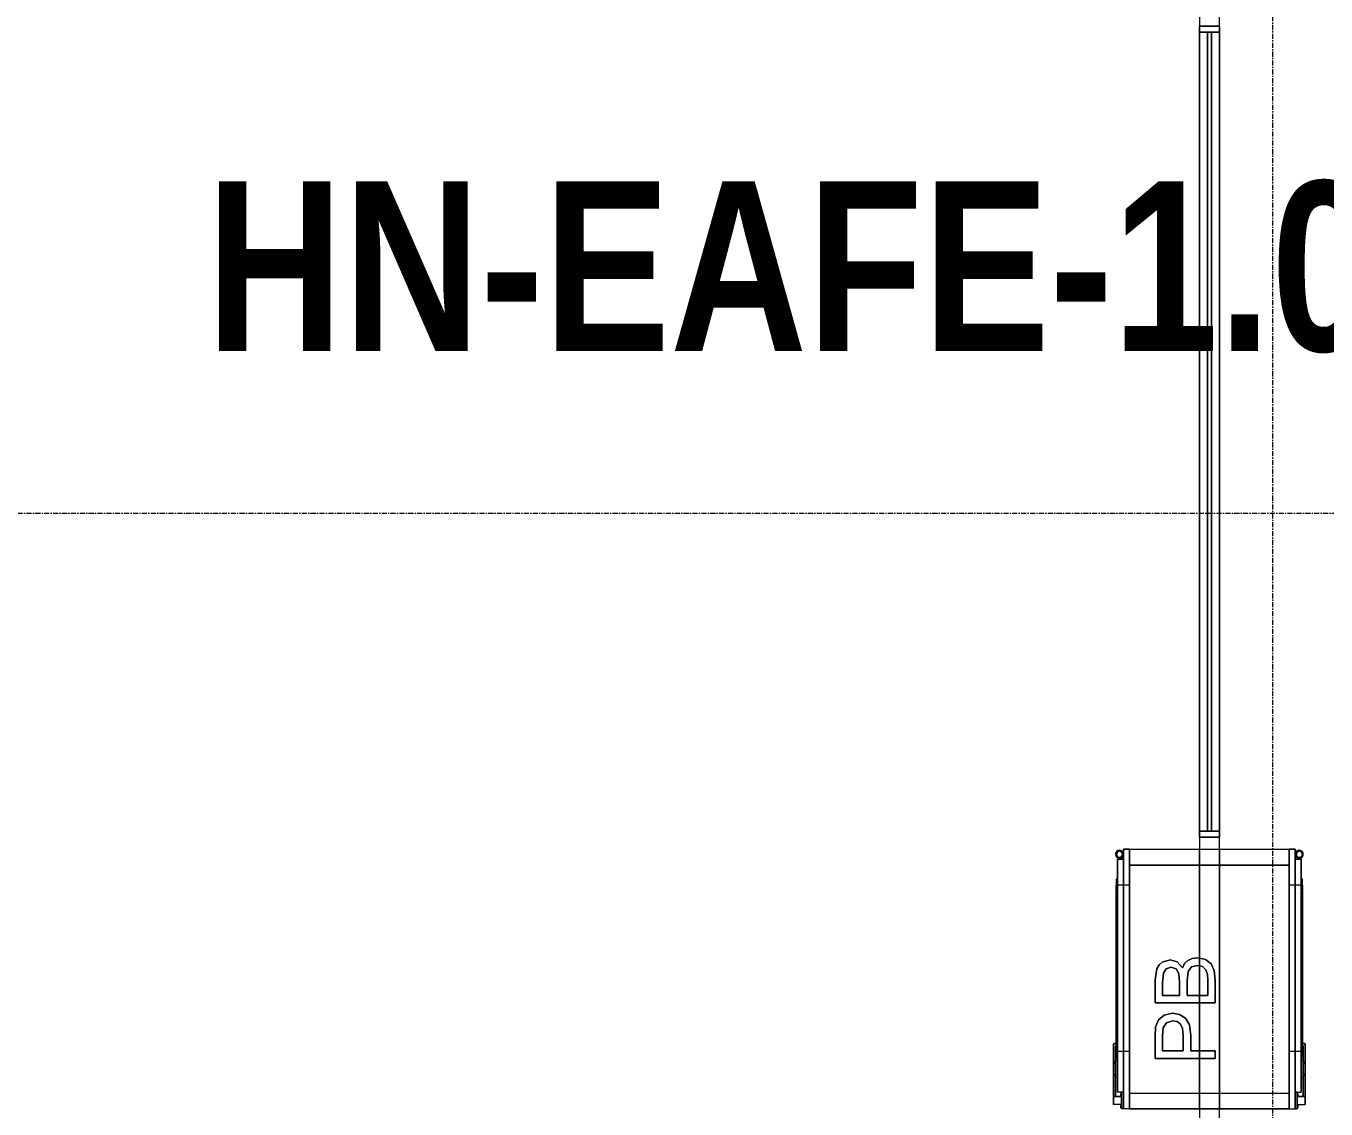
# Model space of a CAD drawing. Header units: millimetres. Extents: x -22227 to 20164, y 15335 to 61747.
# Drawn here: x 81 to 3335, y 49946 to 52657 of the extents above; entities that cross this region are included whole.
import ezdxf

# ---------------------------------------------------------------- set-up
doc = ezdxf.new("R2010")
doc.units = ezdxf.units.MM
doc.linetypes.add('Grid Line', pattern=[22.225, 12.7, -3.175, 3.175, -3.175])
doc.layers.add('A-GLAZ', color=7, linetype='Continuous', lineweight=9, true_color=0x00007f)
for name, color, linetype, lineweight in [('A-WALL', 7, 'Continuous', 9), ('G-ANNO-TEXT', 7, 'Continuous', 9), ('S-GRID', 7, 'Continuous', 9)]:
    doc.layers.add(name, color=color, linetype=linetype, lineweight=lineweight)
doc.styles.add('Arial_B', font='arialbd.ttf', dxfattribs={"width": 0.8, "height": 425})

# ---------------------------------------------------------------- blocks, each defined once
blk = doc.blocks.new('AK_OViewTuongPanel - 2000x1200-V8-MẶT BẰNG BỐ TRÍ THIẾT BỊ')
at = {"layer": 'A-GLAZ', "true_color": 0xaaaaaa}
h = blk.add_hatch(dxfattribs=at)
h.set_pattern_fill('FP_3', color=253, style=0, pattern_type=2)
h.set_pattern_definition([(127.5, (51641.94, -3042.8), (-166.40024, -5.44026), [11.4, -119.868, 11.4, -135.412, -140.335]), (127.5, (51641.94, -3042.8), (-166.40024, -5.44026), [-278.079, 11.4, -128.935]), (97.5, (51641.94, -3042.8), (-243.7204, 152.8377), [11.4, -59.416, 11.4, -106.914, -45.339]), (97.5, (51641.94, -3042.8), (-243.7204, 152.8377), [-189.128, 11.4, -33.939]), (57.5, (51641.94, -3149.02), (-0.48855, 268.9374), [11.4, -31.78, 11.4, -144.048, -202.946]), (57.5, (51641.94, -3149.02), (-0.48855, 268.9374), [-198.628, 11.4, -191.546]), (47.5, (51641.94, -3149.02), (-75.7959, 259.6092), [11.4, -10.19, 11.4, -90.505, -116.586]), (47.5, (51641.94, -3149.02), (-75.7959, 259.6092), [-123.495, 11.4, -105.186])])
h.paths.add_polyline_path([(1015, 25), (1000, 25), (1000, -25), (1015, -25)])
h.paths.add_polyline_path([(-1000, -25), (-1000, 25), (-1015, 25), (-1015, -25)])
at = {"layer": 'A-GLAZ', "color": 9, "true_color": 0xaaaad4}
for p, q in [((-1015, 25), (-1015, -25)), ((-1000, 25), (-1015, 25)), ((-1000, -25), (-1000, 25)), ((1000, 25), (-1000, 25)), ((1000, 5), (-1000, 5)), ((-1000, 5), (-1000, -5)), ((1015, 25), (1000, 25)), ((1000, 25), (1000, -25)), ((1000, -5), (1000, 5)), ((1015, -25), (1015, 25)), ((-1015, -25), (-1000, -25)), ((-1000, -5), (1000, -5)), ((-1000, -25), (1000, -25)), ((1000, -25), (1015, -25))]:
    blk.add_line(p, q, dxfattribs=at)
at = {"layer": 'A-GLAZ', "color": 7, "true_color": 0xececf5}
for p, q in [((-1015, -25), (-1015, 25)), ((-1000, -5), (-1000, 5)), ((-1000, 5), (-1000, -5)), ((1000, 5), (1000, -5)), ((1000, -5), (1000, 5)), ((1015, 25), (1015, -25))]:
    blk.add_line(p, q, dxfattribs=at)
at = {"layer": 'A-GLAZ', "color": 254, "true_color": 0xe0e0ef}
for p, q in [((-1015, 25), (-1000, 25)), ((-1000, 25), (-1000, 5)), ((1000, 25), (1015, 25)), ((1000, 5), (1000, 25)), ((-1000, -25), (-1015, -25)), ((-1000, -5), (-1000, -25)), ((1000, -25), (1000, -5)), ((1015, -25), (1000, -25))]:
    blk.add_line(p, q, dxfattribs=at)
at = {"layer": 'A-GLAZ', "color": 254, "true_color": 0xcccce5}
for p, q in [((-1000, 25), (1000, 25)), ((-1000, 5), (1000, 5)), ((1000, -5), (-1000, -5)), ((1000, -25), (-1000, -25))]:
    blk.add_line(p, q, dxfattribs=at)
blk = doc.blocks.new('Passbox - KT 500x500x400-V28-MẶT BẰNG BỐ TRÍ THIẾT BỊ')
at = {"layer": 'A-GLAZ', "color": 254, "true_color": 0xcccce5}
for p, q in [((-294.1, 240), (-314.1, 240)), ((-314.1, 220), (-314.1, 240)), ((-294.1, 240), (-294.1, 235)), ((-294.1, 240), (-163, 240)), ((-245.8, 235), (-294.1, 235)), ((-294.1, 235), (-294.1, 220)), ((-245.8, 230), (-282.6, 230)), ((-282.6, 220), (-282.6, 230)), ((-245.8, 235), (-203.4, 235)), ((-245.8, 230), (-245.8, 235)), ((-203.4, 230), (-245.8, 230)), ((-240.7, 236.3), (-242.1, 236.3)), ((-242.1, 236.3), (-240.7, 236.3)), ((-242.1, 235), (-242.1, 236.3)), ((-240.7, 235), (-242.1, 235)), ((-242.1, 235), (-240.7, 235)), ((-237.9, 236.3), (-240.7, 236.3)), ((-240.7, 236.3), (-237.9, 236.3)), ((-240.7, 235), (-240.7, 236.3)), ((-240.7, 235), (-240.7, 236.3)), ((-237.9, 235), (-240.7, 235)), ((-240.7, 235), (-237.9, 235)), ((-237.9, 236.3), (-236.5, 236.3)), ((-236.5, 236.3), (-237.9, 236.3)), ((-237.9, 236.3), (-237.9, 235)), ((-237.9, 235), (-237.9, 236.3)), ((-237.9, 235), (-236.5, 235)), ((-236.5, 235), (-237.9, 235)), ((-236.5, 235), (-236.5, 236.3)), ((-210.3, 236.3), (-211.8, 236.3)), ((-211.8, 236.3), (-210.3, 236.3)), ((-211.8, 235), (-211.8, 236.3)), ((-210.3, 235), (-211.8, 235)), ((-211.8, 235), (-210.3, 235)), ((-210.3, 236.3), (-207.5, 236.3)), ((-207.5, 236.3), (-210.3, 236.3)), ((-210.3, 236.3), (-210.3, 235)), ((-210.3, 235), (-210.3, 236.3)), ((-210.3, 235), (-207.5, 235)), ((-207.5, 235), (-210.3, 235)), ((-207.5, 236.3), (-206.1, 236.3)), ((-206.1, 236.3), (-207.5, 236.3)), ((-207.5, 235), (-207.5, 236.3)), ((-207.5, 235), (-207.5, 236.3)), ((-207.5, 235), (-206.1, 235)), ((-206.1, 235), (-207.5, 235)), ((-206.1, 235), (-206.1, 236.3)), ((-168, 235), (-203.4, 235)), ((-203.4, 235), (-203.4, 230)), ((-193, 230), (-203.4, 230)), ((-195, 230), (-135, 230)), ((-195, 230), (-193, 230)), ((-180.3, 233), (-193, 233)), ((-178.5, 233), (-180, 233)), ((-180, 233), (-178.5, 233)), ((-180, 232.2), (-180, 200)), ((-166.8, 233), (-177.7, 233)), ((-177.7, 233), (-166.8, 233)), ((-135, 233), (-165.2, 233)), ((-165.2, 233), (-135, 233)), ((-161, 238), (-161, 233)), ((-135, 233), (190, 233)), ((190, 233), (-135, 233)), ((190, 230), (-135, 230)), ((220.2, 233), (190, 233)), ((190, 233), (220.2, 233)), ((190, 230), (250, 230)), ((232.7, 233), (221.8, 233)), ((221.8, 233), (232.7, 233)), ((235, 233), (233.5, 233)), ((233.5, 233), (235, 233)), ((235, 230.8), (235, 233)), ((235, 200), (235, 230)), ((248, 233), (235.3, 233)), ((248, 230), (250, 230)), ((300, 230), (248, 230)), ((300, 230), (300, 215)), ((-314.1, 220), (-325, 220)), ((-325, 215), (-325, 220)), ((-282.6, 215), (-325, 215)), ((-325, 200), (-325, 215)), ((-325, 200), (-325, 25)), ((-320.7, 220), (-322.1, 220)), ((-322.1, 220), (-320.7, 220)), ((-320.7, 220), (-322.1, 220)), ((-322.1, 220), (-320.7, 220)), ((-317.9, 220), (-320.7, 220)), ((-320.7, 220), (-317.9, 220)), ((-317.9, 220), (-320.7, 220)), ((-320.7, 220), (-317.9, 220)), ((-317.9, 220), (-316.5, 220)), ((-316.5, 220), (-317.9, 220)), ((-317.9, 220), (-316.5, 220)), ((-316.5, 220), (-317.9, 220)), ((-294.1, 220), (-314.1, 220)), ((-282.6, 220), (-294.1, 220)), ((-290.3, 220), (-291.8, 220)), ((-291.8, 220), (-290.3, 220)), ((-290.3, 220), (-291.8, 220)), ((-291.8, 220), (-290.3, 220)), ((-290.3, 220), (-287.5, 220)), ((-287.5, 220), (-290.3, 220)), ((-290.3, 220), (-287.5, 220)), ((-287.5, 220), (-290.3, 220)), ((-287.5, 220), (-286.1, 220)), ((-286.1, 220), (-287.5, 220)), ((-287.5, 220), (-286.1, 220)), ((-286.1, 220), (-287.5, 220)), ((-285, 200), (-285, 25)), ((-285, 200), (-285, 25)), ((-282.6, 215), (-282.6, 220)), ((300, 215), (-282.6, 215)), ((285, 200), (285, 25)), ((285, 25), (285, 200)), ((325, 215), (300, 215)), ((325, 215), (325, 200)), ((325, 200), (325, 25)), ((-198.5, 25), (-198.5, 135.8)), ((-198.5, 135.8), (-142.7, 135.8)), ((-142.7, 135.8), (-120.2, 134.4)), ((-120.2, 134.4), (-101.9, 127.4)), ((-59.6, 25), (-59.6, 135.8)), ((-59.6, 135.8), (-2.1, 135.8)), ((-2.1, 135.8), (26, 131.4)), ((26, 131.4), (35.5, 125.8)), ((-140.8, 117), (-179.7, 117)), ((-179.7, 117), (-179.7, 65.2)), ((-121.9, 115.7), (-140.8, 117)), ((-109.2, 107.2), (-121.9, 115.7)), ((-104.4, 91.6), (-109.2, 107.2)), ((-101.9, 127.4), (-90, 112.8)), ((-90, 112.8), (-85.5, 92.3)), ((-9, 117), (-40.8, 117)), ((-40.8, 117), (-40.8, 74.6)), ((15.2, 115), (-9, 117)), ((26, 107.8), (15.2, 115)), ((29.8, 95.5), (26, 107.8)), ((35.5, 125.8), (42.7, 117.8)), ((42.7, 117.8), (48.7, 98.5)), ((48.7, 98.5), (43.6, 80.9)), ((-179.7, 65.2), (-140.3, 65.2)), ((-140.3, 65.2), (-123.6, 66.9)), ((-123.6, 66.9), (-112.6, 72.1)), ((-112.6, 72.1), (-106.4, 80.5)), ((-106.4, 80.5), (-104.4, 91.6)), ((-88.6, 74.5), (-97.7, 59.7)), ((-85.5, 92.3), (-88.6, 74.5)), ((-40.8, 74.6), (-6.4, 74.6)), ((-6.4, 74.6), (13.7, 76.3)), ((13.7, 76.3), (25.8, 83.2)), ((25.8, 83.2), (29.8, 95.5)), ((43.6, 80.9), (28.3, 67.6)), ((28.3, 67.6), (39, 62)), ((-141.4, 46.4), (-179.7, 46.4)), ((-179.7, 46.4), (-179.7, 25)), ((-114.7, 49.7), (-141.4, 46.4)), ((-97.7, 59.7), (-114.7, 49.7)), ((-4, 55.8), (-40.8, 55.8)), ((-40.8, 55.8), (-40.8, 25)), ((19.3, 53.3), (-4, 55.8)), ((30.9, 44.5), (19.3, 53.3)), ((34.5, 29.9), (30.9, 44.5)), ((39, 62), (46.9, 53.5)), ((46.9, 53.5), (51.8, 42.7)), ((51.8, 42.7), (53.4, 30.1)), ((-325, -25), (-325, 25)), ((-198.5, 25), (-198.5, -14.8)), ((-179.7, -14.8), (-179.7, 25)), ((-59.6, 25), (-59.6, -14.8)), ((-40.8, 4), (-40.8, 25)), ((-2.2, 4), (-40.8, 4)), ((11.8, 4.7), (-2.2, 4)), ((23.6, 8.8), (11.8, 4.7)), ((31.5, 17.2), (23.6, 8.8)), ((33.4, 25), (31.5, 17.2)), ((33.4, 25), (34.5, 29.9)), ((38, -4.6), (48.9, 9.8)), ((48.9, 9.8), (52.3, 25)), ((53.4, 30.1), (52.3, 25)), ((325, 25), (325, -23.1)), ((-325, -25), (-325, -200)), ((-285, -25), (-285, -200)), ((-285, -25), (-285, -200)), ((-198.5, -14.8), (-179.7, -14.8)), ((-59.6, -14.8), (-2.6, -14.8)), ((-2.6, -14.8), (21.6, -12.2)), ((21.6, -12.2), (38, -4.6)), ((285, -25), (285, -200)), ((285, -200), (285, -25)), ((325, -25), (325, -200)), ((-325, -200), (-325, -215)), ((-325, -215), (-282.6, -215)), ((-325, -215), (-325, -220)), ((-325, -220), (-314.1, -220)), ((-320.7, -220), (-322.1, -220)), ((-322.1, -220), (-320.7, -220)), ((-320.7, -220), (-322.1, -220)), ((-322.1, -220), (-320.7, -220)), ((-317.9, -220), (-320.7, -220)), ((-320.7, -220), (-317.9, -220)), ((-317.9, -220), (-320.7, -220)), ((-320.7, -220), (-317.9, -220)), ((-317.9, -220), (-316.5, -220)), ((-316.5, -220), (-317.9, -220)), ((-317.9, -220), (-316.5, -220)), ((-316.5, -220), (-317.9, -220)), ((-314.1, -220), (-294.1, -220)), ((-314.1, -220), (-314.1, -240)), ((-294.1, -220), (-294.1, -235)), ((-294.1, -220), (-282.6, -220)), ((-290.3, -220), (-291.8, -220)), ((-291.8, -220), (-290.3, -220)), ((-290.3, -220), (-291.8, -220)), ((-291.8, -220), (-290.3, -220)), ((-290.3, -220), (-287.5, -220)), ((-287.5, -220), (-290.3, -220)), ((-290.3, -220), (-287.5, -220)), ((-287.5, -220), (-290.3, -220)), ((-287.5, -220), (-286.1, -220)), ((-286.1, -220), (-287.5, -220)), ((-287.5, -220), (-286.1, -220)), ((-286.1, -220), (-287.5, -220)), ((-282.6, -220), (-282.6, -215)), ((-282.6, -215), (300, -215)), ((-282.6, -220), (-282.6, -230)), ((-180, -200), (-180, -230)), ((235, -232.2), (235, -200)), ((300, -215), (300, -230)), ((300, -215), (325, -215)), ((325, -200), (325, -215)), ((-314.1, -240), (-294.1, -240)), ((-294.1, -235), (-245.8, -235)), ((-294.1, -235), (-294.1, -240)), ((-163, -240), (-294.1, -240)), ((-282.6, -230), (-245.8, -230)), ((-245.8, -230), (-203.4, -230)), ((-245.8, -230), (-245.8, -235)), ((-203.4, -235), (-245.8, -235)), ((-240.7, -235), (-242.1, -235)), ((-242.1, -235), (-240.7, -235)), ((-242.1, -235), (-242.1, -236.3)), ((-240.7, -236.3), (-242.1, -236.3)), ((-242.1, -236.3), (-240.7, -236.3)), ((-237.9, -235), (-240.7, -235)), ((-240.7, -235), (-237.9, -235)), ((-240.7, -235), (-240.7, -236.3)), ((-240.7, -235), (-240.7, -236.3)), ((-237.9, -236.3), (-240.7, -236.3)), ((-240.7, -236.3), (-237.9, -236.3)), ((-237.9, -235), (-236.5, -235)), ((-236.5, -235), (-237.9, -235)), ((-237.9, -236.3), (-237.9, -235)), ((-237.9, -235), (-237.9, -236.3)), ((-237.9, -236.3), (-236.5, -236.3)), ((-236.5, -236.3), (-237.9, -236.3)), ((-236.5, -235), (-236.5, -236.3)), ((-210.3, -235), (-211.8, -235)), ((-211.8, -235), (-210.3, -235)), ((-211.8, -235), (-211.8, -236.3)), ((-210.3, -236.3), (-211.8, -236.3)), ((-211.8, -236.3), (-210.3, -236.3)), ((-210.3, -235), (-207.5, -235)), ((-207.5, -235), (-210.3, -235)), ((-210.3, -236.3), (-210.3, -235)), ((-210.3, -235), (-210.3, -236.3)), ((-210.3, -236.3), (-207.5, -236.3)), ((-207.5, -236.3), (-210.3, -236.3)), ((-207.5, -235), (-206.1, -235)), ((-206.1, -235), (-207.5, -235)), ((-207.5, -235), (-207.5, -236.3)), ((-207.5, -235), (-207.5, -236.3)), ((-207.5, -236.3), (-206.1, -236.3)), ((-206.1, -236.3), (-207.5, -236.3)), ((-206.1, -235), (-206.1, -236.3)), ((-203.4, -230), (-203.4, -235)), ((-203.4, -230), (-193, -230)), ((-203.4, -235), (-168, -235)), ((-193, -230), (-195, -230)), ((-187, -230), (-195, -230)), ((-193, -233), (-180.3, -233)), ((-135, -230), (-187, -230)), ((-180, -230.8), (-180, -233)), ((-180, -233), (-178.5, -233)), ((-178.5, -233), (-180, -233)), ((-177.7, -233), (-166.8, -233)), ((-166.8, -233), (-177.7, -233)), ((-165.2, -233), (-135, -233)), ((-135, -233), (-165.2, -233)), ((-161, -233), (-161, -238)), ((-135, -230), (190, -230)), ((190, -233), (-135, -233)), ((-135, -233), (190, -233)), ((250, -230), (190, -230)), ((190, -233), (212.5, -233)), ((212.5, -233), (190, -233)), ((212.5, -233), (220.2, -233)), ((220.2, -233), (212.5, -233)), ((221.8, -233), (229, -233)), ((229, -233), (221.8, -233)), ((229, -233), (232.7, -233)), ((232.7, -233), (229, -233)), ((233.5, -233), (235, -233)), ((235, -233), (233.5, -233)), ((235.3, -233), (248, -233)), ((250, -230), (248, -230)), ((248, -230), (300, -230))]:
    blk.add_line(p, q, dxfattribs=at)
at = {"layer": 'A-GLAZ', "color": 9, "true_color": 0xaaaad4}
for p, q in [((-314.1, 240), (-294.1, 240)), ((-314.1, 220), (-314.1, 240)), ((-163, 240), (-294.1, 240)), ((-294.1, 220), (-294.1, 240)), ((-294.1, 235), (-245.8, 235)), ((-282.6, 230), (300, 230)), ((-282.6, 215), (-282.6, 230)), ((-245.8, 235), (-203.4, 235)), ((-245.8, 230), (-245.8, 235)), ((-240.7, 236.3), (-242.1, 236.3)), ((-242.1, 236.3), (-240.7, 236.3)), ((-242.1, 235), (-242.1, 236.3)), ((-237.9, 236.3), (-240.7, 236.3)), ((-240.7, 236.3), (-237.9, 236.3)), ((-240.7, 235), (-240.7, 236.3)), ((-240.7, 235), (-240.7, 236.3)), ((-237.9, 236.3), (-236.5, 236.3)), ((-236.5, 236.3), (-237.9, 236.3)), ((-237.9, 236.3), (-237.9, 235)), ((-237.9, 235), (-237.9, 236.3)), ((-236.5, 235), (-236.5, 236.3)), ((-210.3, 236.3), (-211.8, 236.3)), ((-211.8, 236.3), (-210.3, 236.3)), ((-211.8, 235), (-211.8, 236.3)), ((-210.3, 236.3), (-207.5, 236.3)), ((-207.5, 236.3), (-210.3, 236.3)), ((-210.3, 236.3), (-210.3, 235)), ((-210.3, 235), (-210.3, 236.3)), ((-207.5, 236.3), (-206.1, 236.3)), ((-206.1, 236.3), (-207.5, 236.3)), ((-207.5, 235), (-207.5, 236.3)), ((-207.5, 235), (-207.5, 236.3)), ((-206.1, 235), (-206.1, 236.3)), ((-203.4, 235), (-168, 235)), ((-203.4, 230), (-203.4, 235)), ((-195, 233), (-195, 230)), ((-193, 233), (-195, 233)), ((-135, 233), (-195, 233)), ((-161, 233), (-161, 238)), ((-135, 233), (190, 233)), ((250, 233), (190, 233)), ((250, 233), (248, 233)), ((250, 230), (250, 233)), ((300, 215), (300, 230)), ((-325, 220), (-282.6, 220)), ((-325, 215), (-325, 220)), ((-325, 215), (325, 215)), ((-325, 200), (-325, 215)), ((325, 200), (-325, 200)), ((-325, 25), (-325, 200)), ((-325, 200), (325, 200)), ((-320.7, 221.3), (-322.1, 221.3)), ((-322.1, 221.3), (-320.7, 221.3)), ((-320.7, 221.3), (-322.1, 221.3)), ((-322.1, 221.3), (-320.7, 221.3)), ((-322.1, 220), (-322.1, 221.3)), ((-322.1, 220), (-322.1, 221.3)), ((-317.9, 221.3), (-320.7, 221.3)), ((-320.7, 221.3), (-317.9, 221.3)), ((-317.9, 221.3), (-320.7, 221.3)), ((-320.7, 221.3), (-317.9, 221.3)), ((-320.7, 220), (-320.7, 221.3)), ((-320.7, 220), (-320.7, 221.3)), ((-320.7, 220), (-320.7, 221.3)), ((-320.7, 220), (-320.7, 221.3)), ((-317.9, 221.3), (-316.5, 221.3)), ((-316.5, 221.3), (-317.9, 221.3)), ((-317.9, 221.3), (-316.5, 221.3)), ((-316.5, 221.3), (-317.9, 221.3)), ((-317.9, 221.3), (-317.9, 220)), ((-317.9, 220), (-317.9, 221.3)), ((-317.9, 221.3), (-317.9, 220)), ((-317.9, 220), (-317.9, 221.3)), ((-316.5, 220), (-316.5, 221.3)), ((-316.5, 220), (-316.5, 221.3)), ((-290.3, 221.3), (-291.8, 221.3)), ((-291.8, 221.3), (-290.3, 221.3)), ((-290.3, 221.3), (-291.8, 221.3)), ((-291.8, 221.3), (-290.3, 221.3)), ((-291.8, 220), (-291.8, 221.3)), ((-291.8, 220), (-291.8, 221.3)), ((-290.3, 221.3), (-287.5, 221.3)), ((-287.5, 221.3), (-290.3, 221.3)), ((-290.3, 221.3), (-287.5, 221.3)), ((-287.5, 221.3), (-290.3, 221.3)), ((-290.3, 221.3), (-290.3, 220)), ((-290.3, 220), (-290.3, 221.3)), ((-290.3, 221.3), (-290.3, 220)), ((-290.3, 220), (-290.3, 221.3)), ((-287.5, 221.3), (-286.1, 221.3)), ((-286.1, 221.3), (-287.5, 221.3)), ((-287.5, 221.3), (-286.1, 221.3)), ((-286.1, 221.3), (-287.5, 221.3)), ((-287.5, 220), (-287.5, 221.3)), ((-287.5, 220), (-287.5, 221.3)), ((-287.5, 220), (-287.5, 221.3)), ((-287.5, 220), (-287.5, 221.3)), ((-286.1, 220), (-286.1, 221.3)), ((-286.1, 220), (-286.1, 221.3)), ((325, 200), (325, 215)), ((325, 200), (325, 25)), ((-142.7, 135.8), (-198.5, 135.8)), ((-198.5, 135.8), (-198.5, 25)), ((-120.2, 134.4), (-142.7, 135.8)), ((-101.9, 127.4), (-120.2, 134.4)), ((-2.1, 135.8), (-59.6, 135.8)), ((-59.6, 135.8), (-59.6, 25)), ((26, 131.4), (-2.1, 135.8)), ((35.5, 125.8), (26, 131.4)), ((-179.7, 65.2), (-179.7, 117)), ((-179.7, 117), (-140.8, 117)), ((-140.8, 117), (-121.9, 115.7)), ((-121.9, 115.7), (-109.2, 107.2)), ((-109.2, 107.2), (-104.4, 91.6)), ((-90, 112.8), (-101.9, 127.4)), ((-85.5, 92.3), (-90, 112.8)), ((-40.8, 74.6), (-40.8, 117)), ((-40.8, 117), (-9, 117)), ((-9, 117), (15.2, 115)), ((15.2, 115), (26, 107.8)), ((26, 107.8), (29.8, 95.5)), ((42.7, 117.8), (35.5, 125.8)), ((48.7, 98.5), (42.7, 117.8)), ((43.6, 80.9), (48.7, 98.5)), ((-140.3, 65.2), (-179.7, 65.2)), ((-123.6, 66.9), (-140.3, 65.2)), ((-112.6, 72.1), (-123.6, 66.9)), ((-106.4, 80.5), (-112.6, 72.1)), ((-104.4, 91.6), (-106.4, 80.5)), ((-97.7, 59.7), (-88.6, 74.5)), ((-88.6, 74.5), (-85.5, 92.3)), ((-6.4, 74.6), (-40.8, 74.6)), ((13.7, 76.3), (-6.4, 74.6)), ((25.8, 83.2), (13.7, 76.3)), ((29.8, 95.5), (25.8, 83.2)), ((28.3, 67.6), (43.6, 80.9)), ((39, 62), (28.3, 67.6)), ((-179.7, 25), (-179.7, 46.4)), ((-179.7, 46.4), (-141.4, 46.4)), ((-141.4, 46.4), (-114.7, 49.7)), ((-114.7, 49.7), (-97.7, 59.7)), ((-40.8, 25), (-40.8, 55.8)), ((-40.8, 55.8), (-4, 55.8)), ((-4, 55.8), (19.3, 53.3)), ((19.3, 53.3), (30.9, 44.5)), ((30.9, 44.5), (34.5, 29.9)), ((46.9, 53.5), (39, 62)), ((51.8, 42.7), (46.9, 53.5)), ((53.4, 30.1), (51.8, 42.7)), ((34.5, 29.9), (33.4, 25)), ((52.3, 25), (53.4, 30.1)), ((-325, -200), (-325, -25)), ((325, -25), (325, -200)), ((-325, -200), (325, -200)), ((-325, -200), (-325, -215)), ((325, -200), (-325, -200)), ((-325, -215), (-325, -220)), ((325, -215), (-325, -215)), ((-282.6, -220), (-325, -220)), ((-322.1, -220), (-322.1, -221.3)), ((-322.1, -220), (-322.1, -221.3)), ((-320.7, -221.3), (-322.1, -221.3)), ((-322.1, -221.3), (-320.7, -221.3)), ((-320.7, -221.3), (-322.1, -221.3)), ((-322.1, -221.3), (-320.7, -221.3)), ((-320.7, -220), (-320.7, -221.3)), ((-320.7, -220), (-320.7, -221.3)), ((-320.7, -220), (-320.7, -221.3)), ((-320.7, -220), (-320.7, -221.3)), ((-317.9, -221.3), (-320.7, -221.3)), ((-320.7, -221.3), (-317.9, -221.3)), ((-317.9, -221.3), (-320.7, -221.3)), ((-320.7, -221.3), (-317.9, -221.3)), ((-317.9, -221.3), (-317.9, -220)), ((-317.9, -220), (-317.9, -221.3)), ((-317.9, -221.3), (-317.9, -220)), ((-317.9, -220), (-317.9, -221.3)), ((-317.9, -221.3), (-316.5, -221.3)), ((-316.5, -221.3), (-317.9, -221.3)), ((-317.9, -221.3), (-316.5, -221.3)), ((-316.5, -221.3), (-317.9, -221.3)), ((-316.5, -220), (-316.5, -221.3)), ((-316.5, -220), (-316.5, -221.3)), ((-314.1, -220), (-314.1, -240)), ((-294.1, -240), (-294.1, -220)), ((-291.8, -220), (-291.8, -221.3)), ((-291.8, -220), (-291.8, -221.3)), ((-290.3, -221.3), (-291.8, -221.3)), ((-291.8, -221.3), (-290.3, -221.3)), ((-290.3, -221.3), (-291.8, -221.3)), ((-291.8, -221.3), (-290.3, -221.3)), ((-290.3, -221.3), (-290.3, -220)), ((-290.3, -220), (-290.3, -221.3)), ((-290.3, -221.3), (-290.3, -220)), ((-290.3, -220), (-290.3, -221.3)), ((-290.3, -221.3), (-287.5, -221.3)), ((-287.5, -221.3), (-290.3, -221.3)), ((-290.3, -221.3), (-287.5, -221.3)), ((-287.5, -221.3), (-290.3, -221.3)), ((-287.5, -220), (-287.5, -221.3)), ((-287.5, -220), (-287.5, -221.3)), ((-287.5, -220), (-287.5, -221.3)), ((-287.5, -220), (-287.5, -221.3)), ((-287.5, -221.3), (-286.1, -221.3)), ((-286.1, -221.3), (-287.5, -221.3)), ((-287.5, -221.3), (-286.1, -221.3)), ((-286.1, -221.3), (-287.5, -221.3)), ((-286.1, -220), (-286.1, -221.3)), ((-286.1, -220), (-286.1, -221.3)), ((-282.6, -215), (-282.6, -230)), ((300, -230), (300, -215)), ((325, -215), (325, -200)), ((-294.1, -240), (-314.1, -240)), ((-245.8, -235), (-294.1, -235)), ((-294.1, -240), (-163, -240)), ((300, -230), (-282.6, -230)), ((-245.8, -230), (-245.8, -235)), ((-203.4, -235), (-245.8, -235)), ((-242.1, -235), (-242.1, -236.3)), ((-240.7, -236.3), (-242.1, -236.3)), ((-242.1, -236.3), (-240.7, -236.3)), ((-240.7, -235), (-240.7, -236.3)), ((-240.7, -235), (-240.7, -236.3)), ((-237.9, -236.3), (-240.7, -236.3)), ((-240.7, -236.3), (-237.9, -236.3)), ((-237.9, -236.3), (-237.9, -235)), ((-237.9, -235), (-237.9, -236.3)), ((-237.9, -236.3), (-236.5, -236.3)), ((-236.5, -236.3), (-237.9, -236.3)), ((-236.5, -235), (-236.5, -236.3)), ((-211.8, -235), (-211.8, -236.3)), ((-210.3, -236.3), (-211.8, -236.3)), ((-211.8, -236.3), (-210.3, -236.3)), ((-210.3, -236.3), (-210.3, -235)), ((-210.3, -235), (-210.3, -236.3)), ((-210.3, -236.3), (-207.5, -236.3)), ((-207.5, -236.3), (-210.3, -236.3)), ((-207.5, -235), (-207.5, -236.3)), ((-207.5, -235), (-207.5, -236.3)), ((-207.5, -236.3), (-206.1, -236.3)), ((-206.1, -236.3), (-207.5, -236.3)), ((-206.1, -235), (-206.1, -236.3)), ((-203.4, -235), (-203.4, -230)), ((-168, -235), (-203.4, -235)), ((-195, -230), (-195, -233)), ((-195, -233), (-135, -233)), ((-195, -233), (-193, -233)), ((-161, -238), (-161, -233)), ((190, -233), (-135, -233)), ((190, -233), (250, -233)), ((248, -233), (250, -233)), ((250, -233), (250, -230))]:
    blk.add_line(p, q, dxfattribs=at)
at = {"layer": 'A-GLAZ', "color": 254, "true_color": 0xe0e0ef}
for p, q in [((-294.1, 235), (-294.1, 240)), ((-294.1, 240), (-294.1, 235)), ((-203.4, 235), (-245.8, 235)), ((-203.4, 235), (-245.8, 235)), ((-245.8, 230), (-203.4, 230)), ((-203.4, 230), (-245.8, 230)), ((-240.7, 235), (-242.1, 235)), ((-242.1, 235), (-240.7, 235)), ((-237.9, 235), (-240.7, 235)), ((-240.7, 235), (-237.9, 235)), ((-237.9, 235), (-236.5, 235)), ((-236.5, 235), (-237.9, 235)), ((-210.3, 235), (-211.8, 235)), ((-211.8, 235), (-210.3, 235)), ((-210.3, 235), (-207.5, 235)), ((-207.5, 235), (-210.3, 235)), ((-207.5, 235), (-206.1, 235)), ((-206.1, 235), (-207.5, 235)), ((-193, 230), (-180.3, 230)), ((-180, 230), (-193, 230)), ((-178.5, 233), (-180, 233)), ((-180, 233), (-178.5, 233)), ((-178.5, 230), (-180, 230)), ((-180, 230), (-178.5, 230)), ((-166.8, 233), (-177.7, 233)), ((-177.7, 233), (-166.8, 233)), ((-166.8, 230), (-177.7, 230)), ((-177.7, 230), (-166.8, 230)), ((-174.2, 233), (-177.4, 233)), ((-166, 232.8), (-166, 230)), ((-166, 230), (-166, 232.8)), ((-157.5, 230), (-165.2, 230)), ((-165.2, 230), (-157.5, 230)), ((-146.6, 233), (-161.2, 233)), ((-161.2, 233), (-135, 233)), ((-161, 230.8), (-161, 233)), ((-135, 230), (-157.5, 230)), ((-157.5, 230), (-135, 230)), ((-135, 233), (-146.6, 233)), ((190, 233), (-135, 233)), ((-135, 233), (190, 233)), ((-135, 230), (190, 230)), ((190, 230), (-135, 230)), ((220.2, 233), (190, 233)), ((190, 233), (220.2, 233)), ((220.2, 230), (190, 230)), ((190, 230), (201.6, 230)), ((201.6, 230), (212.5, 230)), ((212.5, 230), (220.2, 230)), ((232.7, 233), (221.8, 233)), ((221.8, 233), (232.7, 233)), ((232.7, 230), (221.8, 230)), ((221.8, 230), (229, 230)), ((229, 230), (232.7, 230)), ((232.4, 233), (229.2, 233)), ((235, 233), (233.5, 233)), ((233.5, 233), (235, 233)), ((235, 230), (233.5, 230)), ((233.5, 230), (235, 230)), ((248, 230), (235, 230)), ((235.3, 230), (242, 230)), ((242, 230), (248, 230)), ((-325, 215), (-282.6, 215)), ((-180, 215), (-325, 215)), ((-325, 200), (-285, 200)), ((-325, 200), (-285, 200)), ((-314.1, 220), (-294.1, 220)), ((-294.1, 220), (-314.1, 220)), ((285, 200), (-285, 200)), ((-180, 200), (-285, 200)), ((-282.6, 220), (-282.6, 215)), ((-282.6, 215), (-282.6, 220)), ((-282.6, 215), (-180, 215)), ((-178.5, 215), (-180, 215)), ((-180, 215), (-178.5, 215)), ((-180, 200), (-166.8, 200)), ((-178.5, 200), (-180, 200)), ((-174, 215), (-178.5, 215)), ((-178.5, 215), (-135, 215)), ((-157.5, 200), (-178.5, 200)), ((-157.5, 215), (-174, 215)), ((-166.8, 200), (-157.5, 200)), ((-135, 215), (-157.5, 215)), ((-157.5, 200), (-135, 200)), ((-135, 200), (-157.5, 200)), ((-135, 215), (190, 215)), ((190, 215), (-135, 215)), ((190, 200), (-135, 200)), ((-135, 200), (190, 200)), ((201.6, 215), (190, 215)), ((190, 215), (235, 215)), ((190, 200), (201.6, 200)), ((235, 200), (190, 200)), ((212.5, 215), (201.6, 215)), ((201.6, 200), (221.8, 200)), ((229, 215), (212.5, 215)), ((221.8, 200), (235, 200)), ((235, 215), (229, 215)), ((235, 215), (300, 215)), ((300, 215), (235, 215)), ((285, 200), (235, 200)), ((285, 200), (325, 200)), ((285, 200), (325, 200)), ((-325, 25), (-325, -25)), ((-285, 25), (-285, -25)), ((-285, 25), (-285, -25)), ((-198.5, -14.8), (-198.5, 25)), ((-179.7, 25), (-179.7, -14.8)), ((-59.6, -14.8), (-59.6, 25)), ((-40.8, 25), (-40.8, 4)), ((-40.8, 4), (-2.2, 4)), ((-2.2, 4), (11.8, 4.7)), ((11.8, 4.7), (23.6, 8.8)), ((23.6, 8.8), (31.5, 17.2)), ((31.5, 17.2), (33.4, 25)), ((48.9, 9.8), (38, -4.6)), ((52.3, 25), (48.9, 9.8)), ((285, 25), (285, -25)), ((285, -25), (285, 25)), ((325, 25), (325, -23.1)), ((-179.7, -14.8), (-198.5, -14.8)), ((-2.6, -14.8), (-59.6, -14.8)), ((21.6, -12.2), (-2.6, -14.8)), ((38, -4.6), (21.6, -12.2)), ((-285, -200), (-325, -200)), ((-325, -200), (-285, -200)), ((-282.6, -215), (-325, -215)), ((-325, -215), (-180, -215)), ((-294.1, -220), (-314.1, -220)), ((-314.1, -220), (-294.1, -220)), ((-285, -200), (285, -200)), ((-180, -200), (-285, -200)), ((-282.6, -215), (-282.6, -220)), ((-180, -215), (-282.6, -215)), ((-282.6, -215), (-282.6, -220)), ((-178.5, -200), (-180, -200)), ((-180, -200), (-146.6, -200)), ((-180, -215), (-178.5, -215)), ((-174, -215), (-180, -215)), ((-174, -200), (-178.5, -200)), ((-178.5, -215), (-135, -215)), ((-166.8, -200), (-174, -200)), ((-166.8, -215), (-174, -215)), ((-157.5, -200), (-166.8, -200)), ((-135, -215), (-166.8, -215)), ((-146.6, -200), (-157.5, -200)), ((-135, -200), (-146.6, -200)), ((-146.6, -200), (-135, -200)), ((-135, -200), (190, -200)), ((190, -200), (-135, -200)), ((190, -215), (-135, -215)), ((-135, -215), (190, -215)), ((212.5, -200), (190, -200)), ((190, -200), (212.5, -200)), ((190, -215), (201.6, -215)), ((212.5, -215), (190, -215)), ((201.6, -215), (229, -215)), ((221.8, -200), (212.5, -200)), ((212.5, -200), (221.8, -200)), ((235, -215), (212.5, -215)), ((229, -200), (221.8, -200)), ((221.8, -200), (229, -200)), ((233.5, -200), (229, -200)), ((229, -200), (235, -200)), ((229, -215), (235, -215)), ((235, -200), (233.5, -200)), ((285, -200), (235, -200)), ((300, -215), (235, -215)), ((235, -215), (300, -215)), ((325, -200), (285, -200)), ((285, -200), (325, -200)), ((-294.1, -240), (-294.1, -235)), ((-294.1, -235), (-294.1, -240)), ((-203.4, -230), (-245.8, -230)), ((-245.8, -230), (-203.4, -230)), ((-245.8, -235), (-203.4, -235)), ((-245.8, -235), (-203.4, -235)), ((-240.7, -235), (-242.1, -235)), ((-242.1, -235), (-240.7, -235)), ((-237.9, -235), (-240.7, -235)), ((-240.7, -235), (-237.9, -235)), ((-237.9, -235), (-236.5, -235)), ((-236.5, -235), (-237.9, -235)), ((-210.3, -235), (-211.8, -235)), ((-211.8, -235), (-210.3, -235)), ((-210.3, -235), (-207.5, -235)), ((-207.5, -235), (-210.3, -235)), ((-207.5, -235), (-206.1, -235)), ((-206.1, -235), (-207.5, -235)), ((-180.3, -230), (-193, -230)), ((-193, -230), (-180, -230)), ((-180, -230), (-178.5, -230)), ((-178.5, -230), (-180, -230)), ((-180, -233), (-178.5, -233)), ((-178.5, -233), (-180, -233)), ((-177.7, -230), (-166.8, -230)), ((-166.8, -230), (-177.7, -230)), ((-177.7, -233), (-174, -233)), ((-174, -233), (-177.7, -233)), ((-177.4, -233), (-174.2, -233)), ((-174, -233), (-166.8, -233)), ((-166.8, -233), (-174, -233)), ((-166, -233), (-166, -230.2)), ((-166, -230.2), (-166, -233)), ((-165.2, -230), (-157.5, -230)), ((-146.6, -230), (-165.2, -230)), ((-161.2, -233), (-157.5, -233)), ((-135, -233), (-161.2, -233)), ((-161, -232.2), (-161, -230)), ((-157.5, -230), (-146.6, -230)), ((-157.5, -233), (-135, -233)), ((-146.6, -230), (-135, -230)), ((-135, -230), (-146.6, -230)), ((190, -230), (-135, -230)), ((-135, -230), (190, -230)), ((-135, -233), (190, -233)), ((190, -233), (-135, -233)), ((190, -230), (201.6, -230)), ((212.5, -230), (190, -230)), ((190, -233), (212.5, -233)), ((220.2, -233), (190, -233)), ((201.6, -230), (220.2, -230)), ((220.2, -230), (212.5, -230)), ((212.5, -233), (220.2, -233)), ((221.8, -230), (232.7, -230)), ((229, -230), (221.8, -230)), ((221.8, -233), (229, -233)), ((232.7, -233), (221.8, -233)), ((232.7, -230), (229, -230)), ((229, -233), (232.7, -233)), ((229.2, -233), (232.4, -233)), ((233.5, -230), (235, -230)), ((235, -230), (233.5, -230)), ((233.5, -233), (235, -233)), ((235, -233), (233.5, -233)), ((235, -230), (248, -230)), ((248, -230), (235.3, -230))]:
    blk.add_line(p, q, dxfattribs=at)
at = {"layer": 'A-GLAZ', "color": 7, "true_color": 0xececf5}
for p, q in [((-178.5, 230), (-180, 230)), ((-180, 230), (-178.5, 230)), ((-174.5, 230), (-177.7, 230)), ((-177.7, 230), (-174.5, 230)), ((-167, 233), (-174.2, 233)), ((-167.6, 230), (-174, 230)), ((-174, 230), (-167.6, 230)), ((-161.2, 233), (-165.2, 233)), ((-165.2, 233), (-161.2, 233)), ((-158.4, 230), (-165.2, 230)), ((-165.2, 230), (-158.4, 230)), ((-165, 230), (-161, 230)), ((-161, 230), (-165, 230)), ((-135, 233), (-161.2, 233)), ((-161, 233), (-161, 230.8)), ((-147.7, 230), (-157.5, 230)), ((-157.5, 230), (-147.7, 230)), ((-136.1, 230), (-146.6, 230)), ((-146.6, 230), (-136.1, 230)), ((190, 233), (-135, 233)), ((190, 230), (-135, 230)), ((-135, 230), (190, 230)), ((205.5, 233), (190, 233)), ((200.6, 230), (190, 230)), ((190, 230), (200.6, 230)), ((211.6, 230), (201.6, 230)), ((201.6, 230), (211.6, 230)), ((220, 233), (205.5, 233)), ((220.2, 230), (212.5, 230)), ((212.5, 230), (220.2, 230)), ((228.4, 230), (221.8, 230)), ((221.8, 230), (228.4, 230)), ((229.2, 233), (222, 233)), ((232.7, 230), (229, 230)), ((229, 230), (232.7, 230)), ((235, 230), (233.5, 230)), ((233.5, 230), (235, 230)), ((-285, 200), (-180, 200)), ((-285, 200), (-180, 200)), ((-180, 200), (-178.5, 200)), ((-166.8, 200), (-180, 200)), ((-174, 215), (-178.5, 215)), ((-178.5, 215), (-157.5, 215)), ((-178.5, 200), (-146.6, 200)), ((-135, 215), (-174, 215)), ((-146.6, 200), (-166.8, 200)), ((-157.5, 215), (-146.6, 215)), ((-146.6, 215), (-135, 215)), ((-146.6, 200), (-135, 200)), ((-135, 200), (-146.6, 200)), ((190, 215), (-135, 215)), ((-135, 215), (190, 215)), ((-135, 200), (190, 200)), ((190, 200), (-135, 200)), ((212.5, 215), (190, 215)), ((190, 215), (201.6, 215)), ((190, 200), (235, 200)), ((201.6, 200), (190, 200)), ((201.6, 215), (233.5, 215)), ((212.5, 200), (201.6, 200)), ((229, 215), (212.5, 215)), ((221.8, 200), (212.5, 200)), ((233.5, 200), (221.8, 200)), ((233.5, 215), (229, 215)), ((235, 200), (233.5, 200)), ((235, 200), (285, 200)), ((235, 200), (285, 200)), ((-180, -200), (-285, -200)), ((-285, -200), (-180, -200)), ((-178.5, -200), (-180, -200)), ((-180, -200), (-178.5, -200)), ((-166.8, -200), (-178.5, -200)), ((-178.5, -200), (-157.5, -200)), ((-178.5, -215), (-174, -215)), ((-174, -215), (-178.5, -215)), ((-174, -215), (-146.6, -215)), ((-135, -215), (-174, -215)), ((-157.5, -200), (-166.8, -200)), ((-146.6, -200), (-157.5, -200)), ((-157.5, -200), (-135, -200)), ((-135, -200), (-146.6, -200)), ((-146.6, -215), (-135, -215)), ((190, -200), (-135, -200)), ((-135, -200), (190, -200)), ((-135, -215), (190, -215)), ((190, -215), (-135, -215)), ((201.6, -200), (190, -200)), ((190, -200), (201.6, -200)), ((190, -215), (201.6, -215)), ((201.6, -215), (190, -215)), ((212.5, -200), (201.6, -200)), ((201.6, -200), (221.8, -200)), ((201.6, -215), (212.5, -215)), ((212.5, -215), (201.6, -215)), ((221.8, -200), (212.5, -200)), ((212.5, -215), (229, -215)), ((229, -215), (212.5, -215)), ((235, -200), (221.8, -200)), ((221.8, -200), (229, -200)), ((229, -200), (233.5, -200)), ((229, -215), (233.5, -215)), ((233.5, -215), (229, -215)), ((233.5, -200), (235, -200)), ((285, -200), (235, -200)), ((235, -200), (285, -200)), ((-180, -230), (-178.5, -230)), ((-178.5, -230), (-180, -230)), ((-177.7, -230), (-174, -230)), ((-174, -230), (-177.7, -230)), ((-174.2, -233), (-167, -233)), ((-173.4, -230), (-166.8, -230)), ((-166.8, -230), (-173.4, -230)), ((-165.2, -230), (-157.5, -230)), ((-157.5, -230), (-165.2, -230)), ((-165.2, -233), (-161.2, -233)), ((-161.2, -233), (-165.2, -233)), ((-165, -230), (-161, -230)), ((-161, -230), (-165, -230)), ((-161.2, -233), (-150.5, -233)), ((-161, -230), (-161, -232.2)), ((-156.6, -230), (-146.6, -230)), ((-146.6, -230), (-156.6, -230)), ((-150.5, -233), (-135, -233)), ((-145.6, -230), (-135, -230)), ((-135, -230), (-145.6, -230)), ((-135, -230), (190, -230)), ((190, -230), (-135, -230)), ((-135, -233), (190, -233)), ((190, -233), (205.5, -233)), ((191.1, -230), (201.6, -230)), ((201.6, -230), (191.1, -230)), ((202.7, -230), (212.5, -230)), ((212.5, -230), (202.7, -230)), ((205.5, -233), (220, -233)), ((213.4, -230), (220.2, -230)), ((220.2, -230), (213.4, -230)), ((222, -233), (229.2, -233)), ((222.6, -230), (229, -230)), ((229, -230), (222.6, -230)), ((229.5, -230), (232.7, -230)), ((232.7, -230), (229.5, -230)), ((233.5, -230), (235, -230)), ((235, -230), (233.5, -230))]:
    blk.add_line(p, q, dxfattribs=at)
at = {"layer": 'A-GLAZ', "color": 7, "true_color": 0xf3f3f9}
for p, q in [((-177.4, 230), (-174.6, 230)), ((-174.4, 230), (-177.4, 230)), ((-161.2, 233), (-165, 233)), ((232.4, 230), (229, 230)), ((229.2, 230), (232.4, 230)), ((-178.5, 215), (-180, 215)), ((-180, 215), (-178.5, 215)), ((233.5, 200), (-178.5, 200)), ((235, 215), (233.5, 215)), ((233.5, 215), (235, 215)), ((-180, -215), (-178.5, -215)), ((-178.5, -215), (-180, -215)), ((233.5, -200), (-178.5, -200)), ((233.5, -215), (235, -215)), ((235, -215), (233.5, -215)), ((-174.2, -230), (-177.4, -230)), ((-177.4, -230), (-174, -230)), ((-165, -233), (-161.2, -233)), ((229.4, -230), (232.4, -230)), ((232.4, -230), (229.6, -230))]:
    blk.add_line(p, q, dxfattribs=at)
at = {"layer": 'A-GLAZ', "color": 7, "true_color": 0xf7f7fb}
for p, q in [((-174.2, 230), (-167.7, 230)), ((-167.5, 230), (-174, 230)), ((-165, 230), (-158.5, 230)), ((-158.3, 230), (-165, 230)), ((-157.7, 230), (-147.7, 230)), ((-147.6, 230), (-157.5, 230)), ((-146.7, 230), (-136.1, 230)), ((-136.1, 230), (-146.6, 230)), ((-135, 230), (190, 230)), ((200.6, 230), (-135, 230)), ((190, 230), (200.7, 230)), ((211.5, 230), (201.6, 230)), ((201.7, 230), (211.7, 230)), ((220, 230), (212.5, 230)), ((212.7, 230), (220, 230)), ((228.3, 230), (221.8, 230)), ((222, 230), (228.6, 230)), ((-178.5, 215), (233.5, 215)), ((233.5, 215), (-178.5, 215)), ((-178.5, 200), (233.5, 200)), ((-178.5, 200), (233.5, 200)), ((233.5, -200), (-178.5, -200)), ((-178.5, -200), (233.5, -200)), ((233.5, -215), (-178.5, -215)), ((-178.5, -215), (233.5, -215)), ((-167, -230), (-173.6, -230)), ((-173.3, -230), (-166.8, -230)), ((-157.7, -230), (-165, -230)), ((-165, -230), (-157.5, -230)), ((-146.7, -230), (-156.7, -230)), ((-156.5, -230), (-146.6, -230)), ((-135, -230), (-145.7, -230)), ((-145.6, -230), (190, -230)), ((190, -230), (-135, -230)), ((201.7, -230), (191.1, -230)), ((191.1, -230), (201.6, -230)), ((202.6, -230), (212.5, -230)), ((212.7, -230), (202.7, -230)), ((213.3, -230), (220, -230)), ((220, -230), (213.5, -230)), ((222.5, -230), (229, -230)), ((229.2, -230), (222.7, -230))]:
    blk.add_line(p, q, dxfattribs=at)
at = {"layer": 'A-GLAZ', "color": 9, "true_color": 0xaaaad4}
for centre, radius, start, end in [((-168, 233), 2, 0, 90), ((-168, 233), 2, 15, 75), ((-163, 238), 2, 360, 90), ((312.5, 225), 10, 0, 180), ((312.5, 225), 10, 0, 150), ((312.5, 225), 10, 0, 150), ((312.5, 225), 10, 0, 150), ((312.5, 225), 7.5, 0, 180), ((312.5, 225), 10, 165, 180), ((312.5, 225), 10, 165, 180), ((312.5, 225), 10, 165, 180), ((312.5, 225), 10, 180, 360), ((312.5, 225), 10, 180, 330), ((312.5, 225), 10, 180, 330), ((312.5, 225), 10, 180, 330), ((312.5, 225), 7.5, 180, 360), ((312.5, 225), 10, 345, 360), ((312.5, 225), 10, 345, 360), ((312.5, 225), 10, 345, 360), ((312.5, -225), 10, 30, 180), ((312.5, -225), 10, 30, 180), ((312.5, -225), 10, 30, 180), ((312.5, -225), 10, 0, 180), ((312.5, -225), 10, 180, 195), ((312.5, -225), 10, 180, 195), ((312.5, -225), 10, 180, 195), ((312.5, -225), 10, 180, 360), ((312.5, -225), 10, 210, 0), ((312.5, -225), 10, 210, 360), ((312.5, -225), 10, 210, 0), ((312.5, -225), 7.5, 0, 180), ((312.5, -225), 7.5, 180, 360), ((312.5, -225), 10, 0, 15), ((312.5, -225), 10, 0, 15), ((312.5, -225), 10, 0, 15), ((-168, -233), 2, 270, 0), ((-168, -233), 2, 285, 345), ((-163, -238), 2, 270, 0)]:
    blk.add_arc(centre, radius, start, end, dxfattribs=at)
at = {"layer": 'A-GLAZ', "color": 254, "true_color": 0xcccce5}
for centre, radius, start, end in [((-168, 233), 2, 75, 90), ((-168, 233), 2, 0, 15), ((-163, 238), 2, 0, 90), ((312.5, 225), 10, 150, 165), ((312.5, 225), 10, 150, 165), ((312.5, 225), 7.5, 90, 120), ((312.5, 225), 7.5, 105, 120), ((312.5, 225), 7.5, 90, 105), ((312.5, 225), 7.5, 165, 180), ((312.5, 225), 7.5, 165, 180), ((312.5, 225), 7.5, 180, 210), ((312.5, 225), 7.5, 180, 210), ((312.5, 225), 7.5, 225, 315), ((312.5, 225), 7.5, 225, 315), ((312.5, 225), 7.5, 0, 15), ((312.5, 225), 7.5, 0, 15), ((312.5, 225), 7.5, 345, 360), ((312.5, 225), 7.5, 345, 360), ((312.5, 225), 10, 330, 345), ((312.5, 225), 10, 330, 345), ((312.5, -225), 10, 195, 210), ((312.5, -225), 10, 195, 210), ((312.5, -225), 7.5, 165, 180), ((312.5, -225), 7.5, 165, 180), ((312.5, -225), 7.5, 180, 195), ((312.5, -225), 7.5, 180, 195), ((312.5, -225), 7.5, 0, 15), ((312.5, -225), 7.5, 0, 15), ((312.5, -225), 7.5, 345, 360), ((312.5, -225), 7.5, 345, 0), ((312.5, -225), 10, 15, 30), ((312.5, -225), 10, 15, 30), ((-168, -233), 2, 270, 285), ((-168, -233), 2, 345, 0), ((-163, -238), 2, 270, 330), ((-163, -238), 2, 330, 0), ((312.5, -225), 7.5, 240, 270), ((312.5, -225), 7.5, 240, 270)]:
    blk.add_arc(centre, radius, start, end, dxfattribs=at)
at = {"layer": 'A-GLAZ', "color": 254, "true_color": 0xe0e0ef}
for centre, radius, start, end in [((312.5, 225), 10, 150, 165), ((312.5, 225), 7.5, 135, 165), ((312.5, 225), 7.5, 150, 165), ((312.5, 225), 7.5, 135, 150), ((312.5, 225), 7.5, 90, 120), ((312.5, 225), 7.5, 30, 90), ((312.5, 225), 7.5, 75, 90), ((312.5, 225), 7.5, 60, 75), ((312.5, 225), 7.5, 30, 60), ((312.5, 225), 7.5, 15, 30), ((312.5, 225), 7.5, 15, 30), ((312.5, 225), 7.5, 165, 180), ((312.5, 225), 7.5, 180, 210), ((312.5, 225), 7.5, 210, 225), ((312.5, 225), 7.5, 210, 225), ((312.5, 225), 7.5, 225, 315), ((312.5, 225), 7.5, 315, 345), ((312.5, 225), 7.5, 315, 330), ((312.5, 225), 7.5, 330, 345), ((312.5, 225), 7.5, 0, 15), ((312.5, 225), 7.5, 345, 360), ((312.5, 225), 10, 330, 345), ((312.5, -225), 10, 195, 210), ((312.5, -225), 7.5, 165, 180), ((312.5, -225), 7.5, 180, 195), ((312.5, -225), 7.5, 45, 165), ((312.5, -225), 7.5, 135, 165), ((312.5, -225), 7.5, 195, 225), ((312.5, -225), 7.5, 195, 225), ((312.5, -225), 7.5, 120, 135), ((312.5, -225), 7.5, 45, 120), ((312.5, -225), 7.5, 270, 345), ((312.5, -225), 7.5, 315, 345), ((312.5, -225), 7.5, 15, 30), ((312.5, -225), 7.5, 15, 30), ((312.5, -225), 7.5, 0, 15), ((312.5, -225), 7.5, 345, 0), ((312.5, -225), 10, 15, 30), ((312.5, -225), 7.5, 240, 270), ((312.5, -225), 7.5, 270, 285), ((312.5, -225), 7.5, 285, 300), ((312.5, -225), 7.5, 300, 315)]:
    blk.add_arc(centre, radius, start, end, dxfattribs=at)
at = {"layer": 'A-GLAZ', "color": 7, "true_color": 0xf3f3f9}
for centre, start, end in [((312.5, 225), 150, 165), ((312.5, 225), 135, 150), ((312.5, 225), 75, 90), ((312.5, 225), 15, 75), ((312.5, 225), 210, 225), ((312.5, 225), 315, 330), ((312.5, 225), 330, 345), ((312.5, -225), 150, 165), ((312.5, -225), 195, 225), ((312.5, -225), 75, 150), ((312.5, -225), 45, 75), ((312.5, -225), 285, 345), ((312.5, -225), 15, 30), ((312.5, -225), 270, 285)]:
    blk.add_arc(centre, 7.5, start, end, dxfattribs=at)
at = {"layer": 'A-GLAZ', "color": 7, "true_color": 0xececf5}
for centre, start, end in [((312.5, 225), 120, 135), ((312.5, 225), 120, 135), ((312.5, -225), 30, 45), ((312.5, -225), 30, 45), ((312.5, -225), 225, 240), ((312.5, -225), 225, 240)]:
    blk.add_arc(centre, 7.5, start, end, dxfattribs=at)
at = {"layer": 'A-GLAZ', "color": 7, "true_color": 0xfafafc}
for centre, start, end in [((312.5, 225), 120, 135), ((312.5, -225), 30, 45), ((312.5, -225), 225, 240)]:
    blk.add_arc(centre, 7.5, start, end, dxfattribs=at)
blk = doc.blocks.new('AK-SGS-M3-A_rvt-1-MẶT BẰNG BỐ TRÍ THIẾT BỊ')
at = {"layer": 'A-WALL', "color": 253, "true_color": 0xaaaaaa}
for p, q in [((3067.8, 52656.9), (3067.8, 53464.4)), ((3017.8, 53166.9), (3017.8, 52656.9)), ((3017.8, 50626.9), (3017.8, 49796.3)), ((3067.8, 49176.9), (3067.8, 50626.9))]:
    blk.add_line(p, q, dxfattribs=at)
at = {"layer": 'A-WALL', "color": 254, "true_color": 0xe0e0e0}
for p, q in [((3017.8, 52656.9), (3067.8, 52656.9)), ((3017.8, 52641.9), (3017.8, 52656.9)), ((3017.8, 52641.9), (3017.8, 50641.9)), ((3067.8, 52656.9), (3067.8, 52641.9)), ((3067.8, 50641.9), (3067.8, 52641.9)), ((3017.8, 50626.9), (3017.8, 50641.9)), ((3067.8, 50626.9), (3017.8, 50626.9)), ((3067.8, 50641.9), (3067.8, 50626.9)), ((3017.8, 50556.2), (3017.8, 50596.2)), ((3017.8, 50596.2), (3065.9, 50596.2)), ((3067.8, 50596.2), (3067.8, 50556.2)), ((3017.8, 50323.4), (3017.8, 50304.5)), ((3017.8, 50230.3), (3017.8, 50211.5)), ((3017.8, 50091.4), (3017.8, 50072.6)), ((3017.8, 49946.2), (3017.8, 49986.2)), ((3067.8, 49986.2), (3067.8, 49946.2)), ((3067.8, 49946.2), (3017.8, 49946.2))]:
    blk.add_line(p, q, dxfattribs=at)
at = {"layer": 'A-WALL', "color": 7, "true_color": 0xececec}
for p, q in [((3017.8, 52656.9), (3017.8, 52641.9)), ((3017.8, 52656.9), (3067.8, 52656.9)), ((3067.8, 52641.9), (3067.8, 52656.9)), ((3017.8, 50641.9), (3017.8, 50626.9)), ((3067.8, 50626.9), (3017.8, 50626.9)), ((3067.8, 50626.9), (3067.8, 50641.9)), ((3017.8, 50596.2), (3017.8, 50556.2)), ((3067.8, 50556.2), (3067.8, 50596.2)), ((3017.8, 50323.4), (3017.8, 50556.2)), ((3067.8, 50556.2), (3067.8, 49986.2)), ((3017.8, 50230.3), (3017.8, 50304.5)), ((3017.8, 50091.4), (3017.8, 50211.5)), ((3017.8, 49986.2), (3017.8, 50072.6)), ((3017.8, 49986.2), (3017.8, 49946.2)), ((3067.8, 49946.2), (3067.8, 49986.2))]:
    blk.add_line(p, q, dxfattribs=at)
at = {"layer": 'A-WALL', "color": 254, "true_color": 0xcccccc}
for p, q in [((3017.8, 50641.9), (3017.8, 52641.9)), ((3067.8, 52641.9), (3067.8, 50641.9)), ((3017.8, 50626.9), (3017.8, 50596.2)), ((3067.8, 50596.2), (3067.8, 50626.9)), ((3017.8, 50596.2), (3017.8, 50323.4)), ((3017.8, 50596.2), (3065.9, 50596.2)), ((3067.8, 49946.2), (3067.8, 50596.2)), ((3017.8, 50304.5), (3017.8, 50230.3)), ((3017.8, 50211.5), (3017.8, 50091.4)), ((3017.8, 50072.6), (3017.8, 49946.2)), ((3017.8, 49946.2), (3017.8, 49796.3)), ((3017.8, 49946.2), (3067.8, 49946.2)), ((3067.8, 49176.9), (3067.8, 49946.2))]:
    blk.add_line(p, q, dxfattribs=at)
at = {"layer": 'A-WALL', "color": 7, "true_color": 0xf3f3f3}
for p, q in [((3017.8, 50556.2), (3017.8, 50323.4)), ((3067.8, 49986.2), (3067.8, 50556.2)), ((3017.8, 50304.5), (3017.8, 50323.4)), ((3017.8, 50304.5), (3017.8, 50230.3)), ((3017.8, 50211.5), (3017.8, 50230.3)), ((3017.8, 50211.5), (3017.8, 50091.4)), ((3017.8, 50072.6), (3017.8, 50091.4)), ((3017.8, 50072.6), (3017.8, 49986.2))]:
    blk.add_line(p, q, dxfattribs=at)
at = {"layer": 'A-WALL', "color": 7, "true_color": 0xf7f7f7}
for p, q in [((3017.8, 50323.4), (3017.8, 50304.5)), ((3017.8, 50230.3), (3017.8, 50211.5)), ((3017.8, 50091.4), (3017.8, 50072.6))]:
    blk.add_line(p, q, dxfattribs=at)
at = {"layer": 'A-GLAZ', "color": 9, "lineweight": 9, "true_color": 0xaaaad4}
for name, p, rotation in [('AK_OViewTuongPanel - 2000x1200-V8-MẶT BẰNG BỐ TRÍ THIẾT BỊ', (3042.8, 51641.9), 269.9999999999999), ('Passbox - KT 500x500x400-V28-MẶT BẰNG BỐ TRÍ THIẾT BỊ', (3042.8, 50271.2), 89.99999999999993)]:
    blk.add_blockref(name, p, dxfattribs=dict(at, rotation=rotation))

msp = doc.modelspace()

# ---------------------------------------------------------------- linework, layer by layer
at = {"layer": 'S-GRID', "linetype": 'Grid Line'}
for p, q in [((3201.4, 15797.7), (3201.4, 59870.5)), ((20164.4, 51436.9), (-21036.6, 51436.9))]:
    msp.add_line(p, q, dxfattribs=at)

# ---------------------------------------------------------------- block references
at = {"lineweight": 5}
msp.add_blockref('AK-SGS-M3-A_rvt-1-MẶT BẰNG BỐ TRÍ THIẾT BỊ', (0, 0), dxfattribs=at)

# ---------------------------------------------------------------- texts
at = {"layer": 'G-ANNO-TEXT', "color": 1, "true_color": 0xff0000, "insert": (532.4, 52268.3), "char_height": 425, "width": 3616.689, "attachment_point": 1, "line_spacing_factor": 0.936439, "style": 'Arial_B'}
msp.add_mtext('\\pxt4.064,8.128,12.192,16.256,20.32,24.384,28.448,32.512,36.576,40.64,44.704,48.768,52.832,56.896,60.96,65.024,69.088,73.152,77.216,81.28,85.344,89.408,93.472,97.536,101.6,105.664,109.728,113.792,117.856,121.92,125.984,130.048;{HN-EAFE-1.01.2}', dxfattribs=at)

doc.saveas('drawing.dxf')
